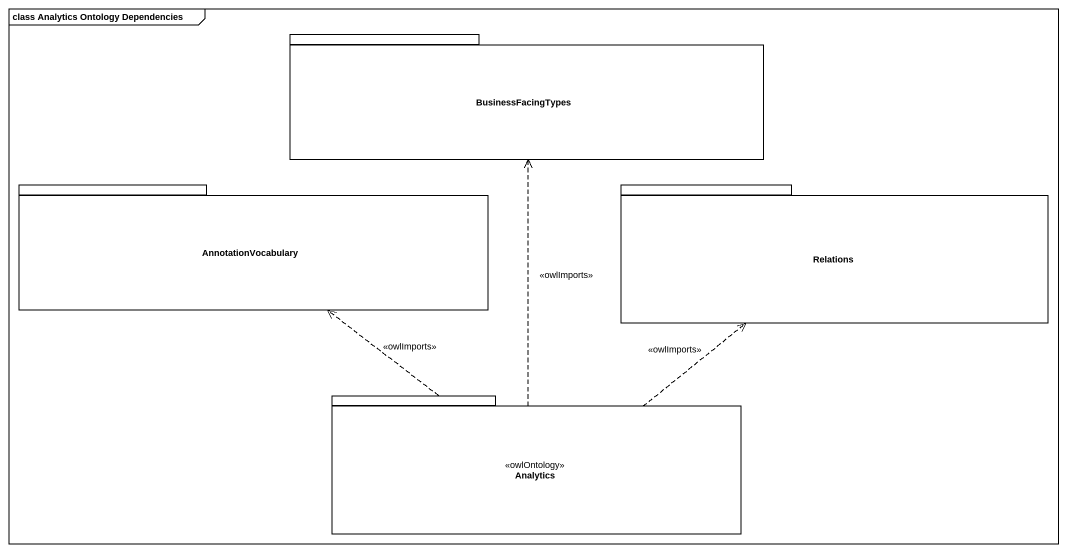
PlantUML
@startuml
mainframe class Analytics Ontology Dependencies
package BusinessFacingTypes {
}
package AnnotationVocabulary {
}
package Relations {
}
package Analytics <<owlOntology>> {
}
Analytics .up.> BusinessFacingTypes : <<owlImports>>
Analytics .up.> AnnotationVocabulary : <<owlImports>>
Analytics .up.> Relations : <<owlImports>>
@enduml
